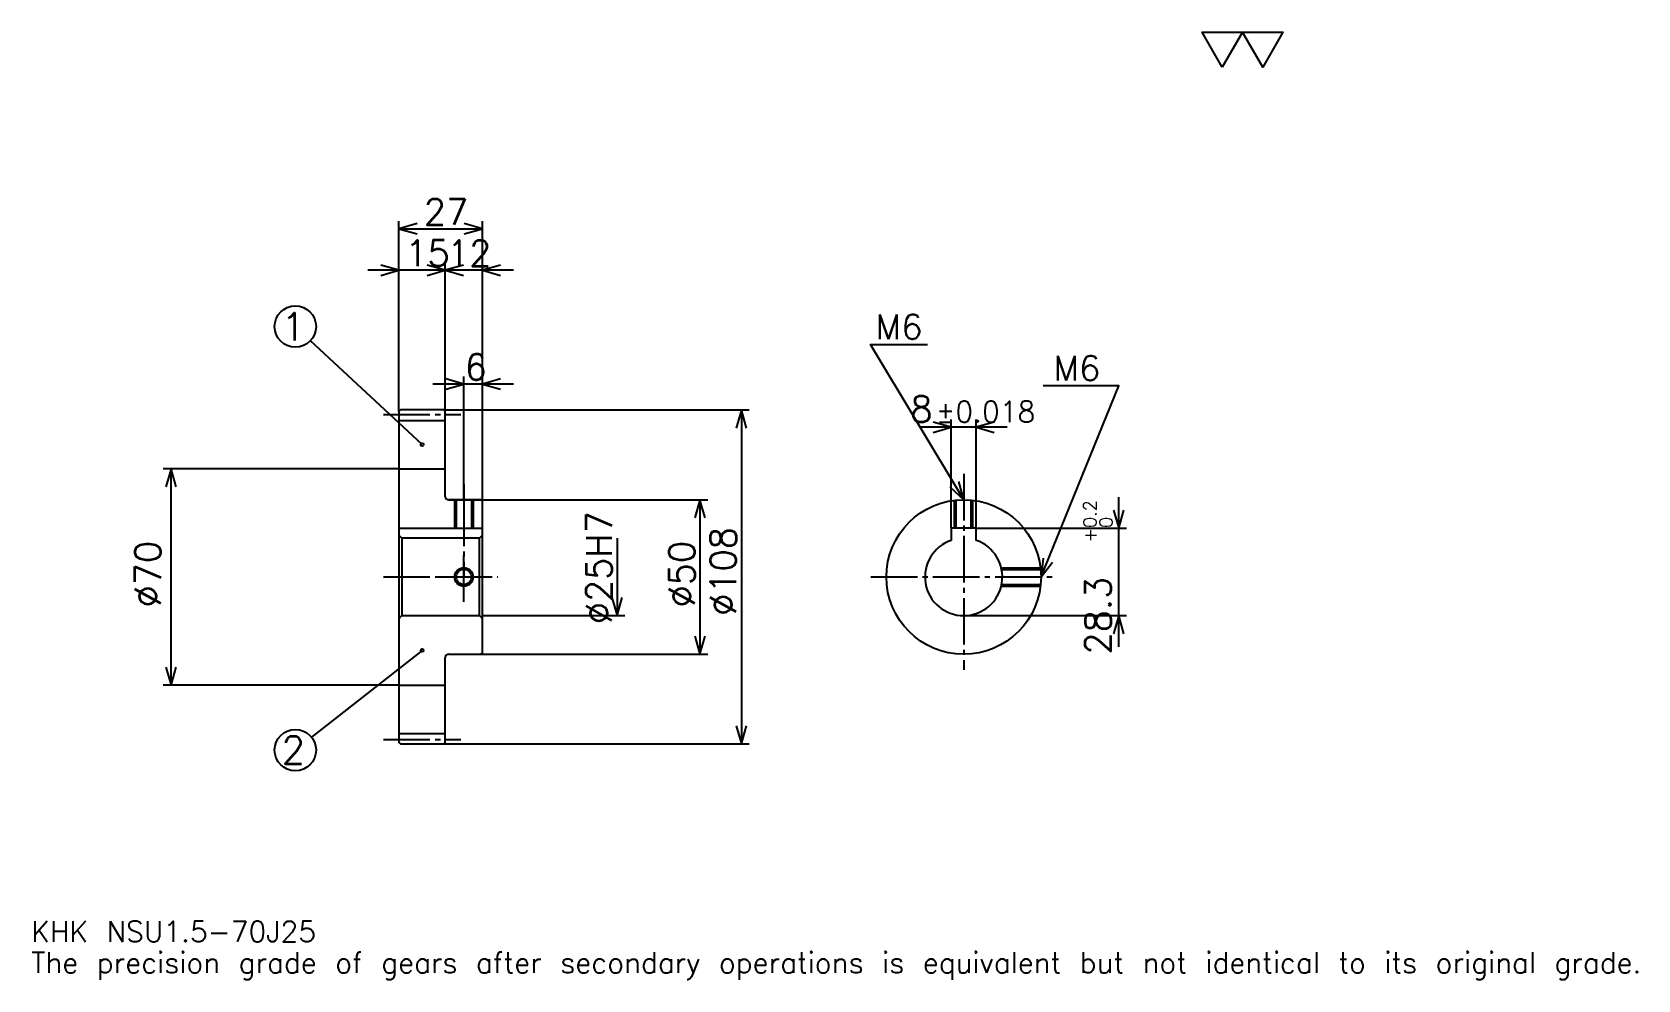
# Model space of a CAD drawing. Extents: x 17 to 536, y 6 to 313.
import ezdxf

# ---------------------------------------------------------------- set-up
doc = ezdxf.new("R2010")
doc.units = 0
doc.linetypes.add('DASHDOT', pattern=[20.086956, 15.065217, -1.673913, 1.673913, -1.673913])
doc.layers.get('0').update_dxf_attribs({"linetype": 'CONTINUOUS'})
doc.layers.add('DASHDOT', color=6, linetype='DASHDOT')
doc.styles.add('KANJI', font='TXT', dxfattribs={"bigfont": 'BIGFONT'})

msp = doc.modelspace()

# ---------------------------------------------------------------- linework, layer by layer
at = {"color": 5}
for p, q in [((135.586975, 190.42392), (135.586975, 251.521759)), ((162.586975, 190.42392), (162.586975, 251.521759)), ((135.586975, 249.01088), (162.586975, 249.01088)), ((160.630447, 235.619568), (125.543495, 235.619568)), ((172.630463, 235.619568), (140.543503, 235.619568)), ((150.586975, 190.42392), (150.586975, 238.130432)), ((143.086975, 179.23642), (107.008408, 212.838776)), ((172.630463, 198.793488), (146.543503, 198.793488)), ((156.586975, 190.42392), (156.586975, 201.304352)), ((135.586975, 189.92392), (135.586975, 190.42392)), ((150.086975, 190.42392), (162.586975, 190.42392)), ((150.586975, 189.92392), (150.586975, 190.42392)), ((156.586975, 161.42392), (156.586975, 190.42392)), ((156.586975, 161.42392), (156.586975, 190.42392)), ((162.586975, 190.42392), (248.793503, 190.42392)), ((162.586975, 160.92392), (162.586975, 190.42392)), ((246.282623, 190.42392), (246.282623, 82.42392)), ((314.152191, 152.223923), (314.152191, 187.369568)), ((322.152191, 152.223923), (322.152191, 187.369568)), ((332.195679, 184.858704), (304.108704, 184.858704)), ((135.586975, 171.42392), (59.423927, 171.42392)), ((61.934799, 101.42392), (61.934799, 171.42392)), ((151.586975, 161.42392), (162.586975, 161.42392)), ((162.586975, 161.42392), (235.402191, 161.42392)), ((232.891327, 161.42392), (232.891327, 111.42392)), ((368.260895, 113.88044), (368.260895, 162.267395)), ((322.152191, 152.223923), (370.771759, 152.223923)), ((206.108719, 148.92392), (206.108719, 123.92392)), ((162.586975, 123.92392), (208.619598, 123.92392)), ((318.152191, 123.92392), (370.771759, 123.92392)), ((143.086975, 112.67392), (107.371689, 84.584839)), ((151.586975, 111.42392), (162.586975, 111.42392)), ((162.586975, 111.42392), (235.402191, 111.42392)), ((135.586975, 101.42392), (59.423927, 101.42392)), ((150.086975, 82.42392), (162.586975, 82.42392)), ((162.586975, 82.42392), (248.793503, 82.42392))]:
    msp.add_line(p, q, dxfattribs=at)
at = {"color": 4}
for p, q in [((135.586975, 187.04892), (150.586975, 187.04892)), ((135.586975, 171.42392), (150.586975, 171.42392)), ((135.586975, 152.223923), (162.586975, 152.223923)), ((136.586975, 148.92392), (136.586975, 123.92392)), ((161.586975, 148.92392), (162.586975, 149.92392)), ((161.586975, 123.92392), (162.586975, 122.92392)), ((135.586975, 101.42392), (150.586975, 101.42392)), ((135.586975, 85.79892), (150.586975, 85.79892))]:
    msp.add_line(p, q, dxfattribs=at)
at = {"color": 7}
msp.add_lwpolyline([(401.739136, 301.304352), (395.210876, 312.619995), (421.323914, 312.619995), (414.795654, 301.304352), (408.267395, 312.619995), (401.739136, 301.304352)], dxfattribs=at)
at = {"color": 5}
for points in [[(141.445663, 250.684784), (135.586975, 249.01088), (141.445663, 247.336975)], [(156.728271, 247.336975), (162.586975, 249.01088), (156.728271, 250.684784)], [(129.728287, 233.945648), (135.586975, 235.619568), (129.728287, 237.293488)], [(144.728271, 233.945648), (150.586975, 235.619568), (144.728271, 237.293488)], [(156.445679, 237.293488), (150.586975, 235.619568), (156.445679, 233.945648)], [(168.445679, 237.293488), (162.586975, 235.619568), (168.445679, 233.945648)], [(318.152191, 161.42392), (288.021759, 211.641312), (306.434814, 211.641312)], [(150.728271, 197.119568), (156.586975, 198.793488), (150.728271, 200.467407)], [(168.445679, 200.467407), (162.586975, 198.793488), (168.445679, 197.119568)], [(343.152191, 136.42392), (368.260895, 198.25), (343.821777, 198.25)], [(247.956543, 184.565216), (246.282623, 190.42392), (244.608719, 184.565216)], [(308.293518, 183.184784), (314.152191, 184.858704), (308.293518, 186.532608)], [(328.010864, 186.532608), (322.152191, 184.858704), (328.010864, 183.184784)], [(63.608711, 165.565216), (61.934799, 171.42392), (60.260887, 165.565216)], [(313.702545, 165.586487), (318.152191, 161.42392), (316.573303, 167.308929)], [(234.565231, 155.565216), (232.891327, 161.42392), (231.217407, 155.565216)], [(366.586975, 158.082611), (368.260895, 152.223923), (369.934814, 158.082611)], [(343.805756, 142.481903), (343.152191, 136.42392), (346.907532, 141.222214)], [(204.434814, 129.782608), (206.108719, 123.92392), (207.782623, 129.782608)], [(369.934814, 118.065224), (368.260895, 123.92392), (366.586975, 118.065224)], [(231.217407, 117.282616), (232.891327, 111.42392), (234.565231, 117.282616)], [(60.260887, 107.282616), (61.934799, 101.42392), (63.608711, 107.282616)], [(244.608719, 88.282616), (246.282623, 82.42392), (247.956543, 88.282616)]]:
    msp.add_lwpolyline(points, dxfattribs=at)
at = {"color": 4}
for points in [[(150.586975, 162.42392), (150.586975, 189.92392), (150.086975, 190.42392), (136.086975, 190.42392), (135.586975, 189.92392), (135.586975, 122.92392)], [(151.586975, 111.42392), (162.086975, 111.42392), (162.586975, 111.92392), (162.586975, 160.92392), (162.086975, 161.42392), (151.586975, 161.42392)], [(153.586975, 161.42392), (153.586975, 152.223923)], [(154.126984, 161.42392), (154.126984, 152.223923)], [(159.046967, 161.42392), (159.046967, 152.223923)], [(159.586975, 161.42392), (159.586975, 152.223923)], [(315.152191, 152.223923), (315.152191, 161.243271)], [(315.6922, 152.223923), (315.6922, 161.302597)], [(320.612183, 152.223923), (320.612183, 161.302597)], [(321.152191, 152.223923), (321.152191, 161.243271)], [(322.152191, 148.266632), (322.152191, 152.223923), (314.152191, 152.223923), (314.152191, 148.266632)], [(135.586975, 122.92392), (136.586975, 123.92392), (161.586975, 123.92392), (161.586975, 148.92392), (136.586975, 148.92392), (135.586975, 149.92392)], [(330.286865, 139.42392), (342.971558, 139.42392)], [(330.407715, 138.883926), (343.030884, 138.883926)], [(330.286865, 133.42392), (342.971558, 133.42392)], [(330.407715, 133.963913), (343.030884, 133.963913)], [(135.586975, 122.92392), (135.586975, 82.92392), (136.086975, 82.42392), (150.086975, 82.42392), (150.586975, 82.92392), (150.586975, 110.42392)]]:
    msp.add_lwpolyline(points, dxfattribs=at)
at = {"color": 5}
for centre, radius in [((102.108719, 217.402191), 6.695652), ((143.086975, 179.23642), 0.502174), ((143.086975, 112.67392), 0.502174), ((102.108719, 80.445663), 6.695652)]:
    msp.add_circle(centre, radius, dxfattribs=at)
at = {"color": 4}
for centre, radius in [((318.152191, 136.42392), 25), ((156.586975, 136.42392), 2.46)]:
    msp.add_circle(centre, radius, dxfattribs=at)
at = {"color": 7}
msp.add_circle((156.586975, 136.42392), 3, dxfattribs=at)
at = {"color": 4}
for centre, radius, start, end in [((151.586975, 162.42392), 1, 180, 270), ((318.152191, 136.42392), 12.5, 108.66292518, 71.33707482), ((151.586975, 110.42392), 1, 90, 180)]:
    msp.add_arc(centre, radius, start, end, dxfattribs=at)
at = {"layer": 'DASHDOT', "color": 7}
for p, q in [((130.565231, 188.92392), (155.608719, 188.92392)), ((318.152191, 169.793488), (318.152191, 106.402176)), ((156.586975, 161.42392), (156.586975, 136.42392)), ((130.565231, 136.42392), (167.608719, 136.42392)), ((288.130432, 136.42392), (348.17395, 136.42392)), ((130.565231, 83.92392), (155.608719, 83.92392))]:
    msp.add_line(p, q, dxfattribs=at)
for points in [[(156.586975, 166.445663), (156.586975, 147.202179)], [(156.586975, 128.402176), (156.586975, 144.445663)], [(148.565231, 136.42392), (164.608719, 136.42392)]]:
    msp.add_lwpolyline(points, dxfattribs=at)

# ---------------------------------------------------------------- texts
at = {"color": 7, "style": 'KANJI'}
for s, height, p in [('27', 8.369565, (143.646759, 250.350006)), ('15', 8.369565, (137.646759, 236.958694)), ('12', 8.369565, (151.146759, 236.958694)), ('1', 8.927536, (97.644943, 212.938416)), ('M6', 8.034783, (289.695679, 213.315216)), ('6', 8.369565, (156.866867, 200.132614)), ('M6', 8.034783, (347.169586, 199.92392)), ('8', 8.369565, (300.875732, 186.532608)), ('%%p0.018', 6.695652, (309.160583, 186.532608)), ('2', 8.927536, (97.644943, 75.981888)), ('KHK NSU1.5-70J25', 6.695652, (16.73913, 18.413044)), ('The precision grade of gears after secondary operations is equivalent but not identical to its original grade.', 6.695652, (16.73913, 8.369565))]:
    msp.add_text(s, height=height, dxfattribs=at).set_placement(p)
for s, height, p in [('%%c25H7', 8.369565, (204.434814, 121.14946)), ('0.2', 4.184783, (361.063049, 152.293045)), ('%%c108', 8.369565, (244.608719, 123.869576)), ('+', 4.184783, (361.063049, 147.606079)), ('0', 4.184783, (366.252197, 152.293045)), ('%%c70', 8.369565, (58.586975, 126.589676)), ('%%c50', 8.369565, (231.217407, 126.589676)), ('28.3', 8.369565, (365.750031, 111.379288))]:
    msp.add_text(s, height=height, rotation=90, dxfattribs=at).set_placement(p)

doc.saveas('drawing.dxf')
